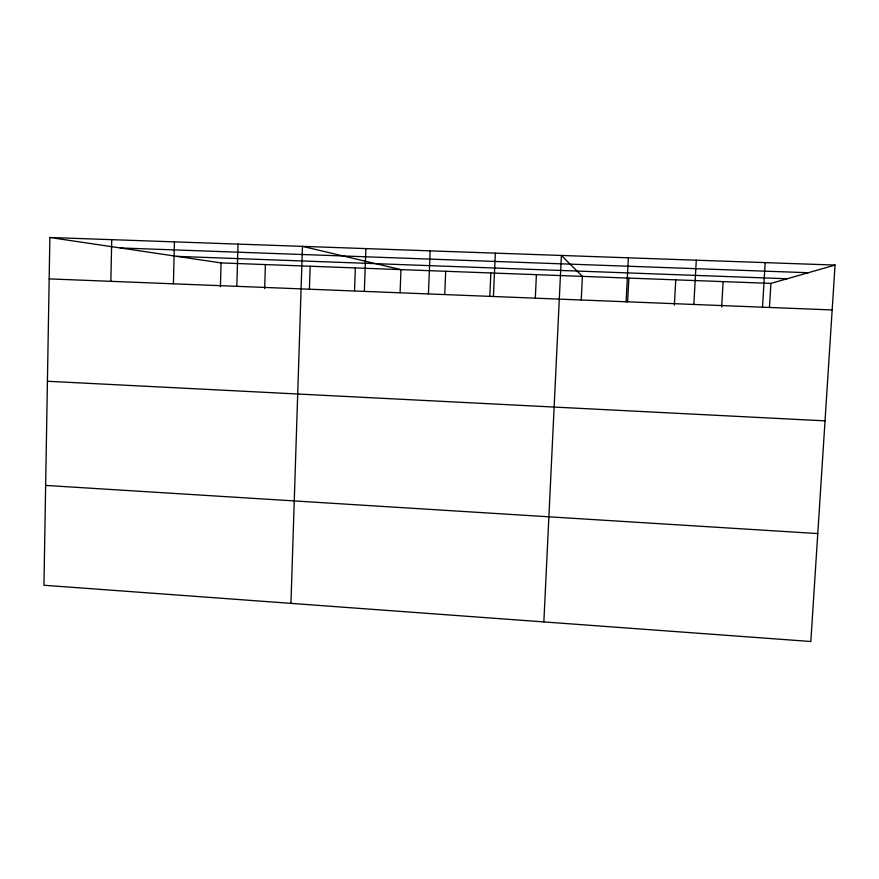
<?xml version="1.0" encoding="UTF-8"?>
<svg xmlns="http://www.w3.org/2000/svg" width="879" height="879" viewBox="0 0 879 879"><rect width="100%" height="100%" fill="white"/><g stroke="black" fill="none" stroke-linecap="round" stroke-linejoin="round"><path stroke-width="1.32" d="M49.872 237.495L43.95 585.249L810.834 641.505L835.05 265.073L49.872 237.495L221.058 262.92L770.927 283.39L835.05 265.073M110.864 281.335L111.732 239.67M173.405 283.818L174.438 241.868M220.409 286.774L221.058 262.92M236.814 286.334L238.011 244.098M264.678 288.543L265.392 264.568M290.949 603.368L302.464 246.362L400.978 269.622L400.099 292.575M309.408 288.982L310.155 266.238M354.534 290.762L355.347 267.919M364.335 291.388L365.873 248.592M428.436 293.938L430.161 250.845M444.752 294.344L445.697 271.281M489.823 296.135L490.834 272.962M493.416 296.509L495.327 253.141M535.322 297.937L536.399 274.655M543.859 621.925L561.384 255.459L582.403 276.369L581.239 300.058M626.09 301.772L628.375 257.811M627.617 301.893L628.859 278.094M674.369 305.079L675.753 279.841M693.828 304.464L696.3 260.195M721.648 306.958L723.109 281.61M762.511 307.189L765.18 262.612M769.466 307.518L770.927 283.39M120.28 247.955L808.284 272.721M176.943 256.371L787.144 278.753M49.169 278.885L832.16 309.946M47.422 381.255L825.029 420.854M45.653 485.417L817.778 533.575"/></g></svg>
